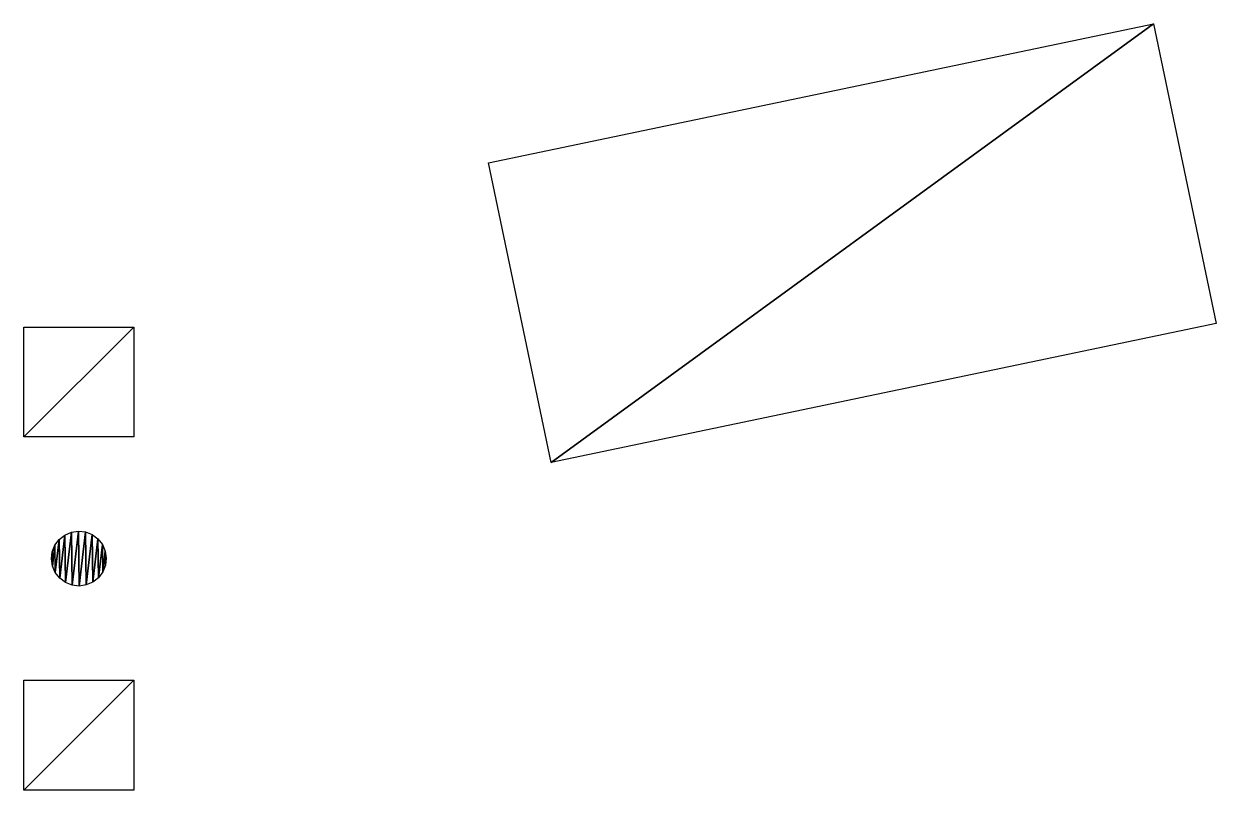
# Model space of a CAD drawing. Header units: metres. Extents: x -935 to 1842, y -1273 to 224.
# Drawn here: x 223.3 to 284, y 110.5 to 149.6 of the extents above; entities that cross this region are included whole.
import ezdxf

# ---------------------------------------------------------------- set-up
doc = ezdxf.new("R2010")
doc.units = ezdxf.units.M

msp = doc.modelspace()

# ---------------------------------------------------------------- meshes
at = {"layer": 'Group#8'}
mesh = msp.add_polyface(dxfattribs=at)
corners = [(280.848, 149.587), (250.169, 127.241), (246.979, 142.511), (284.038, 134.316)]
mesh.append_faces([[corners[k] for k in face] for face in [(0, 1, 2), (1, 0, 3)]], dxfattribs={"vtx0": -1})
mesh = msp.add_polyface(dxfattribs=at)
corners = [(228.903, 134.138), (223.303, 128.538), (223.303, 134.138), (228.903, 128.538)]
mesh.append_faces([[corners[k] for k in face] for face in [(0, 1, 2), (1, 0, 3)]], dxfattribs={"vtx0": -1})
mesh = msp.add_polyface(dxfattribs=at)
corners = [(224.748, 122.681), (224.758, 121.957), (224.705, 122.318), (224.883, 123.02), (224.902, 121.622), (225.101, 123.312), (225.129, 121.335), (225.388, 123.539), (225.421, 121.117), (225.723, 123.683), (225.76, 120.982), (226.084, 123.736), (226.123, 120.939), (226.447, 123.693), (226.484, 120.992), (226.786, 123.558), (226.819, 121.136), (227.078, 123.34), (227.106, 121.363), (227.305, 123.053), (227.324, 121.655), (227.449, 122.718), (227.459, 121.994), (227.502, 122.357)]
mesh.append_faces([[corners[k] for k in face] for face in [(0, 1, 2), (22, 21, 23)]], dxfattribs={"vtx0": -1})
mesh.append_faces([[corners[k] for k in face] for face in [(1, 3, 4), (4, 5, 6), (6, 7, 8), (8, 9, 10), (10, 11, 12), (12, 13, 14), (14, 15, 16), (16, 17, 18), (18, 19, 20), (20, 21, 22)]], dxfattribs={"vtx0": -1, "vtx1": -1})
mesh.append_faces([[corners[k] for k in face] for face in [(1, 0, 3), (4, 3, 5), (6, 5, 7), (8, 7, 9), (10, 9, 11), (12, 11, 13), (14, 13, 15), (16, 15, 17), (18, 17, 19), (20, 19, 21)]], dxfattribs={"vtx0": -1, "vtx2": -1})
mesh = msp.add_polyface(dxfattribs=at)
corners = [(228.903, 116.138), (223.303, 110.538), (223.303, 116.138), (228.903, 110.538)]
mesh.append_faces([[corners[k] for k in face] for face in [(0, 1, 2), (1, 0, 3)]], dxfattribs={"vtx0": -1})

doc.saveas('drawing.dxf')
